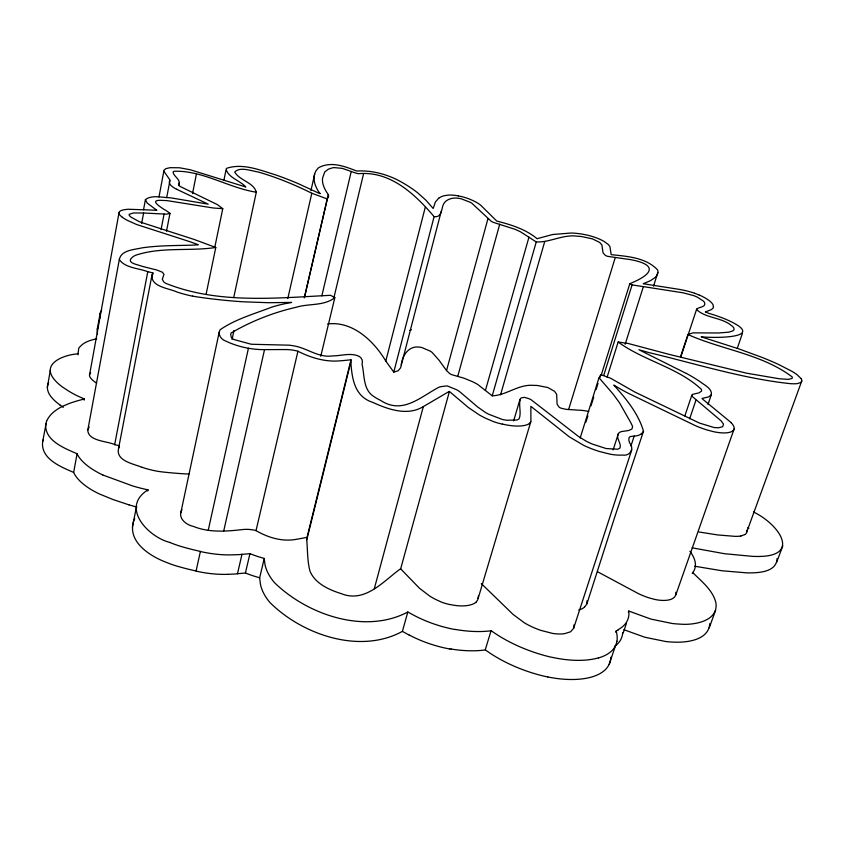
<?xml version="1.0" encoding="UTF-8"?>
<svg xmlns="http://www.w3.org/2000/svg" width="844" height="844" viewBox="0 0 844 844"><rect width="100%" height="100%" fill="white"/><g stroke="black" fill="none" stroke-linecap="round" stroke-linejoin="round"><path stroke-width="1.27" d="M529.357 423.361L530.401 422.369A22.398 8.503 16.3 0 0 530.897 421.536L530.865 406.333L569.246 436.802L583.774 445.4A48.846 18.188 17.7 0 0 599.462 451.508L610.296 454.209A31.165 11.721 17.7 0 0 622.619 455.064C630.014 456.319 634.667 448.755 629.708 442.994A63.247 23.168 18.8 0 1 628.854 440.03L629.023 437.92A12.744 4.705 18.2 0 1 630.341 436.58L634.192 436.021L630.922 446.043M147.763 491.018L148.006 489.837C119.985 507.286 148.027 536.826 169.644 542.407M709.878 623.505C708.58 640.343 686.932 642.674 673.712 642.136A63.659 28.844 20.1 0 1 665.652 641.503L644.721 637.209L623.906 629.708M84.157 400.119L84.358 399.012L76.941 395.667A89.812 36.092 10.5 0 1 68.375 390.899L62.762 387.206A68.775 27.789 10.2 0 1 53.699 378.745C41.588 363.152 64.323 354.986 76.276 354.026C79.958 354.195 76.941 348.108 80.338 346.388C84.516 341.767 90.835 340.079 96.712 338.782M133.647 521.107C127.201 541.489 149.346 555.753 165.498 562.03A65.758 32.083 11.2 0 0 176.006 565.839L181.481 567.4A114.668 54.47 11.5 0 0 190.923 569.805L196.082 571.008L200.397 551.417L195.207 550.204A115.227 53.499 11.6 0 1 185.712 547.798L180.215 546.205A66.085 31.513 11.3 0 1 169.655 542.397M59.734 404.803A68.469 28.327 10.1 0 1 50.672 396.247C47.728 392.523 46.082 387.016 48.614 382.648M607.121 377.131L618.156 342.01C643.845 360.852 677.89 367.372 701.332 389.306A15.572 5.159 18.1 0 1 701.448 391.141L699.043 392.85L692.418 394.401L692.038 396.29L721.177 420.903L723.519 424.205L722.675 426.695L718.582 427.781L714.151 427.549L699.423 423.055L634.846 392.049L610.571 378.217L600.759 374.652L599.293 378.049L613.145 394.116L619.443 402.704L630.774 422.622L632.567 426.389L632.219 428.362A23.094 8.408 17.6 0 1 631.249 429.385L628.632 430.514L621.374 431.579A22.851 8.44 18.1 0 0 618.895 432.983C614.78 437.656 621.933 443.058 619.96 447.921A12.829 4.832 17.8 0 1 617.407 449.219L606.15 448.544L592.499 444.123A37.009 13.778 17.7 0 1 585.768 440.958L578.14 436.2L530.813 399.528A14.865 5.507 16.4 0 0 528.618 398.579L524.546 397.366L521.55 397.819A13.272 4.906 16.5 0 0 520.516 398.463C518.174 404.74 521.676 412.579 519.134 418.751A16.11 6.119 16.2 0 1 516.633 420.027L507.054 420.249A25.056 9.474 16.1 0 1 502.465 419.51L488.834 414.298A40.354 15.139 16.3 0 1 485.057 412.21L477.525 406.871L459.632 391.627A28.612 10.867 15.2 0 0 456.572 389.717L447.109 385.877L440.378 386.721A41.672 15.825 15.8 0 0 438.152 387.628C419.784 397.587 402.071 414.71 380.433 400.299A29.624 11.426 14.6 0 1 373.586 396.353C362.867 389.443 364.661 375.052 362.034 364.123C363.405 360.377 361.221 356.706 357.307 355.588C349.163 352.876 340.596 355.978 332.283 355.915C318.473 357.93 307.3 348.213 294.303 345.966A31.756 12.027 13.1 0 0 289.397 345.185L251.312 344.257L233.777 339.488L231.277 337.357L230.686 334.541A31.407 11.7 12.6 0 1 231.203 332.947C250.995 321.269 273.678 312.375 296.36 307.227C308.841 303.344 324.138 306.193 334.825 297.647L330.531 295.305C275.809 298.048 217.583 304.241 165.646 283.278A13.166 4.579 11.5 0 1 163.652 281.822L162.28 279.248L163.979 274.395L162.407 272.232L156.868 270.038L143.206 266.588A49.395 16.437 11.4 0 1 138.479 265.132C135.008 264.14 126.611 262.083 132.023 257.589A49.1 16.743 11.6 0 1 135.409 255.331C161.278 246.585 189.119 251.48 215.79 247.492L206.221 293.68M478.432 595.885L477.841 599.525A21.374 10.381 16.8 0 1 477.293 600.569L476.206 601.825M192.474 296.075L195.312 296.592A62.593 21.374 11.8 0 0 198.477 297.099L203.71 297.837A204.079 64.366 11.8 0 0 243.04 301.783L268.234 302.711L291.665 302.426A219.44 83.007 15.3 0 0 272.021 307.047C254.54 313.789 235.423 319.116 220.115 329.761C217.678 333.412 220.2 338.054 223.586 340.037C236.014 346.293 250.246 349.701 264.183 349.627M181.977 509.66C177.145 517.847 186.028 524.884 193.318 526.392C209.523 532.933 226.899 531.361 243.821 529.431A33.211 16.205 12.4 0 1 248.463 529.378L250.109 529.515M166.511 231.182L169.982 213.247L165.688 210.304A11.763 3.619 11.8 0 1 164.432 209.65C158.535 205.799 148.597 199.237 163.177 200.461A36.777 11.373 11.9 0 1 167.281 200.64L213.416 208.014L222.774 208.679L214.819 247.113M653.583 286.127L657.972 271.873A33.433 9.252 16.6 0 0 657.423 269.711C645.639 257.409 627.155 256.376 611.161 254.635L610.001 246.944A28.949 7.881 16.1 0 0 607.796 244.095L603.956 241.363A20.372 5.528 16.2 0 0 586.221 234.885L582.223 234.126A36.872 10.096 16.3 0 0 571.04 233.028L552.767 234.484L537.227 238.662M713.549 306.741L713.349 307.48A37.199 10.603 17.3 0 1 712.79 308.355L711.777 309.263A84.126 23.948 16.8 0 1 711.091 309.737L705.352 311.963A15.329 4.378 17.7 0 0 710.395 313.831L712.378 314.432A42.97 12.692 17.8 0 1 726.367 319.517C768.779 338.064 717.189 338.328 701.164 336.819L738.964 348.931L762.195 357.455A118.983 38.254 18.5 0 1 773.832 362.329A106.544 34.013 18.5 0 1 778.769 364.566L791.704 371.202A35.933 11.035 18.7 0 1 796.894 374.536L801.04 378.545M47.348 387.459L50.334 370.083M45.798 423.435C43.92 440.452 64.207 448.111 77.068 453.755L73.66 472.44C60.736 466.795 40.575 458.851 42.633 441.781L46.536 421.24M78.038 354.818L78.228 353.763M97.493 334.108L97.176 329.656L100.193 313.124L101.649 310.064M89.527 375L118.983 212.899M119.299 445.759A33.929 15.245 9.7 0 0 114.963 444.746C107.789 441.001 87.913 441.412 87.808 430.029L119.31 259.551C121.167 250.035 134.09 249.74 141.697 247.925C158.957 245.319 176.47 245.678 193.877 245.098A37.02 11.827 11.7 0 0 195.449 245.003L198.256 244.749A136.496 47.169 11 0 0 187.938 241.067L136.538 224.483L127.138 220.242A37.463 11.732 11.5 0 1 122.306 217.277M143.533 209.723L145.432 199.606C151.92 194.595 161.879 197.601 169.633 197.728A55.082 17.123 11.9 0 1 171.606 197.981L208.204 204.164L179.181 190.459A91.268 26.175 12.7 0 1 177.641 189.7L176.554 189.14M141.665 223.354L143.617 213.005L166.5 214.154L169.95 213.49M158.978 197.042L164 170.256L165.804 168.652L170.098 167.682L179.498 167.777L190.311 169.771L245.804 186.999C240.266 180.595 228.165 177.778 226.118 169.127A21.744 6.119 12.8 0 1 226.92 168.22C243.061 162.934 260.479 170.319 275.935 174.982A152.12 45.66 12.3 0 1 298.037 183.549L317.703 192.654A11.489 3.249 13.6 0 0 319.771 193.519M114.657 444.672L147.784 271.715C138.806 268.149 125.123 268.139 119.31 259.551M166.679 197.633L170.045 180.141L163.894 171.248M142.056 467.344C133.531 463.789 115.544 460.951 118.571 448.396L151.983 275.017L152.943 272.971A35.49 12.438 11.1 0 0 148.111 271.789L147.784 271.715M161.067 229.6L164.063 214.07M152.194 276.843L152.943 272.971M178.527 185.606C181.893 179.783 173.716 176.913 173.083 172.134A11.077 3.186 12.1 0 1 174.297 171.258C202.549 170.319 228.471 187.822 256.302 192.221L233.746 297.468M192.527 193.614L196.357 174.339M132.381 527.141L136.243 507.888M597.478 571.704L638.729 593.796A37.157 16.321 19.8 0 0 649.236 597.932L654.923 599.451A24.381 10.782 19.9 0 0 659.006 600.147A25.71 11.362 19.9 0 0 668.553 599.989C672.257 599.546 677.004 596.602 675.812 592.266M223.839 180.553L225.96 170.288M145.421 199.627L147.162 203.045L155.433 209.238A17.154 5.275 11.8 0 0 156.857 210.251L128.415 209.259A31.713 10.012 11.4 0 0 126.579 209.407L124.311 209.713A22.82 7.174 11.4 0 0 121.842 210.314L121.04 210.631A18.579 5.834 11.3 0 0 119.025 213.437L119.109 213.722A21.67 6.805 11.4 0 0 120.27 215.494L122.317 217.277M180.774 512.994L219.197 332.198M643.497 431.295C638.581 413.866 625.953 398.495 613.82 385.086L620.952 389.316A93.779 30.88 18 0 0 627.978 393.125L695.266 425.598A39.204 13.409 18.6 0 0 707.082 429.976L713.032 431.558A25.468 8.778 18.7 0 0 717.263 432.371A26.86 9.252 18.7 0 0 727.043 432.782A28.168 9.695 18.6 0 0 733.183 430.535M232.047 339.467L233.988 330.489M208.246 530.254L248.452 348.171M223.734 530.929L264.531 349.627L285.23 349.553A34.826 13.293 13.2 0 1 290.03 349.775L291.75 349.986A14.844 5.602 13.1 0 1 297.943 351.241M310.908 190.691L314.685 174.096M287.793 298.565L311.805 193.244C294.545 184.646 276.61 177.272 258.053 171.954C251.132 170.91 239.749 166.363 234.706 172.102C239.696 180.595 253.801 182.431 256.302 192.221M227.68 574.353L234.474 574.036A34.657 17.197 11.7 0 0 237.491 573.741L241.975 554.339L249.94 553.664L252.324 554.582A73.776 34.963 12.9 0 0 258.169 556.639L264.246 558.475L264.942 564.288A90.561 44.637 14.5 0 0 274.406 582.582C307.132 614.59 364.766 634.762 407.821 612.016L414.573 615.656A73.069 35.511 16.6 0 0 455.201 629.571M304.283 297.879L328.274 194.5A180.901 49.817 15.3 0 1 322.566 178.052L324.792 171.891L328.147 169.338A64.028 17.513 14.2 0 1 333.823 167.587L342.263 168.357L356.39 173.263A6.425 1.72 13.9 0 0 358.605 173.695C390.413 170.826 415.016 194.194 434.101 216.623C441.064 217.763 441.465 210.768 442.762 206.042C444.514 199.627 452.067 197.296 458.028 198.224A9.432 2.543 14.9 0 1 461.077 198.751L470.087 202.212A23.991 6.52 14.8 0 1 471.996 203.351L491.493 221.508A8.229 2.268 15.3 0 0 493.677 222.468L514.914 229.262A40.396 11.436 15.3 0 1 520.853 232.016L536.246 241.954C550.351 242.555 563.359 233.988 577.823 236.246A30.373 8.324 16.3 0 1 581.759 236.584L592.404 238.873L599.556 242.355L601.867 244.887L603.038 252.831L605.275 255.321A4.98 1.371 16.4 0 0 607.49 256.312L627.345 259.203A159.252 46.895 17.6 0 1 630.204 259.562C661.116 265.322 649.521 275.756 629.814 283.668L601.181 375.316M304.557 297.151L327.335 198.984L328.632 196.272L328.274 194.5M237.48 573.73L245.425 573.002L249.94 553.664M350.998 359.797L307.047 537.333L298.966 538.873A99.655 45.618 12.1 0 1 297.046 539.189C282.814 542.08 268.329 537.786 256.038 530.623L297.932 351.252C311.119 357.93 325.858 362.319 340.765 360.768A104.202 37.21 12.9 0 0 342.738 360.62L350.998 359.797A36.862 13.768 14.4 0 0 350.809 362.013L306.741 540.023C307.712 550.467 307.258 561.26 310.075 571.451C315.529 583.879 329.339 589.893 341.525 593.743C364.914 603.07 383.039 581.653 399.666 569.415A21.67 10.508 15.9 0 1 400.657 568.835L449.409 391.468L468.409 407.536L479.255 414.9A52.95 19.855 16.3 0 0 485.996 418.413L493.001 421.409A26.491 10.075 16.2 0 0 497.57 422.939L502.37 424.184M100.193 313.124L100.362 317.787M321.838 295.875L351.231 171.511M407.821 612.016L402.398 631.386C359.744 654.722 301.878 634.582 269.658 602.236A90.097 45.428 14.5 0 1 260.342 583.71L259.657 577.813L264.246 558.475M584.576 607.079L586.865 603.966L587.002 600.78M333.844 297.932L363.542 173.875M320.783 356.231L334.825 297.647M692.133 547.83L724.49 553.706L752.7 556.375A88.493 34.572 19.7 0 0 755.475 556.439C802.359 557.715 779.582 524.462 753.492 511.991M694.675 566.229L721.958 570.766L746.634 572.854A88.124 35.248 19.8 0 0 749.398 572.897C759.674 572.854 776.607 571.789 777.092 558.517M441.254 211.222L400.562 367.857L398.157 370.769L393.779 372.109L385.803 361.074L425.26 207.276M393.779 372.109L434.101 216.623M87.808 430.029L89.169 426.98M97.282 329.128L98.389 326.554M374.293 588.764L423.329 406.597L448.417 391.89A22.714 8.609 15.7 0 1 449.409 391.468M588.795 411.45L583.299 410.5A152.753 59.502 18.6 0 0 580.514 410.279L566.155 409.351L561.186 408.222A4.79 1.751 16.9 0 1 559.087 407.146L557.103 404.202L556.65 394.327L554.592 391.342L547.84 387.533L537.533 385.497A29.234 10.634 16.7 0 0 533.682 385.392C518.585 383.936 506.643 395.34 492.221 395.825L477.883 384.569A38.845 14.58 15.4 0 0 472.271 381.583L463.957 378.186L451.92 374.725A7.923 2.901 15.4 0 1 449.831 373.692L446.539 370.579L487.916 218.807M457.722 376.435L499.722 224.209M618.156 629.656A72.721 33.939 18.6 0 0 628.748 611.035L650.998 619.116L672.024 623.452A63.954 28.327 20 0 0 680.106 624.127C693.821 625.362 719.014 621.321 715.839 602.479C712.589 589.756 701.427 581.41 692.681 572.485L692.302 573.561M42.633 441.781L43.382 439.545M485.416 390.477L528.935 237.238M492.221 395.825L536.246 241.954M500.555 394.792L544.696 241.669M513.669 420.85L519.957 399.444M478.158 598.417L530.76 421.821M568.613 409.551L615.16 257.863M580.155 438.057L599.124 377.31M585.936 422.127L587.878 415.881M591 405.88L593.733 397.134M596.075 389.643L598.027 383.398M599.979 377.141L600.759 374.652M603.734 375.411L632.072 284.934L629.814 283.668M625.161 344.257L643.381 286.612L683.345 292.857L693.81 295.664A13.81 3.925 17.4 0 1 697.344 297.162L703.157 300.897A17.576 5.001 17.4 0 1 704.592 302.595C706.238 307.743 698.326 306.615 696.522 309.453C705.447 318.241 721.082 317.207 731.031 325.235A14.707 4.294 17.9 0 1 733.879 328.052L734.069 329.603L732.909 330.88L728.72 332.188L718.613 332.979L693.008 332.863L687.902 334.519L680.496 356.885M401.227 364.756C402.314 355.799 408.528 345.797 418.74 347.074A9.094 3.26 14.9 0 1 421.694 347.496L430.303 351.136A23.104 8.335 14.8 0 1 432.086 352.412L439.017 360.188L446.539 370.579M613.145 449.863L618.388 433.563M586.991 603.555L614.654 517.34L643.55 431.115M481.302 583.573L513.025 614.369L524.441 622.883A46.388 22.113 18.6 0 0 540.666 630.331L552.704 633.443A29.74 14.306 18.6 0 0 564.647 633.654L570.586 631.797L573.646 628.263L631.787 449.715M573.646 628.263L574.015 624.824M681.013 356.337L696.69 309.031M684.843 415.902L691.88 395.055M615.751 632.219L616.141 631.059L618.452 629.846M689.632 418.846L695.941 400.225M609.157 664.365L615.519 645.649M628.337 612.164L628.717 611.024M623.157 632.989L626.47 623.294M708.01 404.455L711.408 394.528C711.988 388.198 704.307 385.096 700.087 381.71A90.477 30.785 17.6 0 0 686.383 373.417M737.255 348.393L742.372 333.507M119.437 446.328L118.571 448.396M675.833 594.851L734.132 428.91M709.245 627.799L715.638 610.212M746.634 532.332L801.768 380.982M776.765 561.967L782.821 545.846M643.444 431.463L641.313 433.932M133.974 520.284L134.745 518.67M179.033 183.021L179.128 185.321A15.403 4.526 12.1 0 0 180.183 186.482L217.435 204.649L222.774 208.679M711.408 394.528L708.781 396.859L702.788 398.273A6.098 2.047 18.4 0 0 701.997 398.421A9.147 3.049 18.5 0 0 702.472 398.927L702.546 399.012A20.393 6.763 18.6 0 0 704.128 400.362L731.379 422.791M151.983 275.017C150.591 286.939 168.905 288.184 177.092 292.066A52.381 17.998 11.8 0 0 192.453 296.149M438.669 198.182L435.314 202.127L433.204 208.489L425.83 200.102L417.516 192.696A134.133 37.653 13.3 0 0 402.704 182.779L401.069 181.85A57.297 15.646 13.9 0 0 395.91 179.15C384.031 173.569 370.832 170.372 357.666 170.973A12.744 3.387 13.8 0 1 356.59 170.984A7.944 2.11 13.9 0 1 356.031 170.773C346.399 167.038 335.743 162.881 325.278 165.202A70.833 19.38 14.2 0 0 318.156 168.083L315.951 170.921A197.359 54.364 15.4 0 0 319.676 193.265M745.03 534.516L740.884 535.982M422.57 407.019L423.329 406.597M421.821 407.441C406.333 415.87 387.586 409.161 372.826 402.409C354.374 396.564 352.001 378.418 350.83 362.023M62.277 406.428L69.029 403.569A147.31 65.843 11 0 1 84.368 399.022M409.846 330.299L411.418 329.856M327.609 323.959C352.686 320.794 373.903 341.06 385.803 361.074M143.617 213.005L133.384 212.983L129.164 214.323L129.311 215.536L130.978 217.119L138.87 221.434A10.961 3.46 11.4 0 0 141.697 222.542L194.352 239.517L215.79 247.492M618.156 342.01L628.316 343.508L669.936 354.586L746.866 373.238L779.35 378.777L788.391 379.378L791.978 378.428A10.835 3.313 18.8 0 0 792.105 376.867C761.932 354.058 721.915 349.775 687.902 334.519M632.072 284.934L643.381 286.612M451.055 649.047L449.472 648.783M455.18 629.402L456.762 629.677A78.07 37.832 16.5 0 0 491.06 630.784L485.205 649.954A77.669 38.508 16.6 0 1 451.044 649.015M699.064 532.005L717.706 534.938L734.818 536.341A34.193 13.42 19.9 0 0 740.948 536.024M547.809 676.983L543.726 676.097A88.019 43.012 18.7 0 1 485.353 649.901M449.894 604.61L445.305 603.428A25.278 12.301 16.6 0 1 440.969 601.899L435.282 599.251A49.691 23.854 16.7 0 1 429.575 595.969L419.479 588.257L400.657 568.845M259.657 577.813L253.611 575.977A73.407 35.585 12.8 0 1 247.798 573.931L245.425 573.002M128.9 504.839L112.906 499.5L99.202 493.877A66.201 30.184 10.1 0 1 73.607 472.44M694.517 293.237L695.382 293.543A22.06 6.267 17.4 0 1 698.821 294.894M327.335 198.984L311.805 193.244M319.76 193.529L320.076 193.645A4.937 1.403 13.5 0 0 319.971 193.308M102.789 474.982L132.656 485.944A89.285 39.468 10.7 0 0 147.995 489.858M409.097 635.047L402.398 631.386M686.277 373.438L638.876 349.722L646.272 351.842A93.146 28.379 17.2 0 0 649.437 352.708C696.078 363.796 742.214 378.471 790.026 383.63A35.079 10.677 18.7 0 0 797.105 383.64L800.291 382.701A20.984 6.404 18.8 0 0 801.061 378.545M747.773 527.7L748.86 528.365M63.3 407.314L59.671 404.814M537.111 238.673L537.037 238.62A4.273 1.192 15.8 0 1 536.605 238.293C525.78 229.505 512.034 225.031 498.709 221.55A5.94 1.635 15.3 0 1 496.916 221.075A3.65 1.002 15.3 0 1 496.515 220.78A13.726 3.756 15.4 0 1 495.671 219.978L480.563 205.092A30.933 8.398 14.9 0 0 473.326 200.745L469.222 198.973A17.239 4.653 14.9 0 0 458.345 195.903M227.669 574.331A64.429 31.492 11.4 0 1 196.051 571.093M200.366 551.501A64.756 30.943 11.5 0 0 232.121 554.867L238.957 554.614A34.836 16.901 11.8 0 0 241.975 554.339M449.493 648.952A72.7 36.144 16.7 0 1 409.192 634.983M491.197 630.711A88.462 42.253 18.6 0 0 549.95 656.906L554.044 657.729A74.019 35.638 18.7 0 0 598.343 657.909M547.809 676.962A73.639 36.271 18.8 0 0 591.95 676.93A68.775 33.929 18.9 0 0 610.55 659.881A80.961 39.984 18.6 0 0 610.877 657.212M616.152 631.059A81.372 39.288 18.5 0 1 616.943 641.261M616.88 641.24A69.134 33.338 18.8 0 1 598.396 657.961M622.714 632.715A72.362 34.551 18.7 0 1 614.453 646.504M689.896 551.237A66.412 28.285 19.1 0 1 692.808 572.538M102.799 474.972A66.518 29.635 10.3 0 1 77.015 453.755M46.62 421.251A96.733 42.348 10.4 0 1 62.319 406.449M136.918 507.044A88.863 40.196 10.5 0 1 128.921 504.828M529.642 423.488A31.091 11.795 16.2 0 1 502.37 424.047M641.197 433.89A25.995 9.484 17.7 0 1 634.319 436.116M731.199 422.77A28.042 9.653 18.6 0 1 733.341 430.598M698.938 294.862A26.808 7.628 17.4 0 1 713.254 306.657M694.528 293.227A26.575 7.564 17.4 0 0 683.007 290.083A48.034 13.82 17.5 0 0 678.745 289.292L643.191 283.732L650.439 280.693L655.303 277.37A100.679 28.01 16 0 0 657.909 272.591M458.334 195.892A18.621 5.022 14.9 0 0 451.804 195.091L449.736 195.048A24.244 6.562 15 0 0 448.322 195.101L444.018 195.755A64.999 17.766 15.3 0 0 438.796 198.224M176.322 189.161A27.419 8.05 12.2 0 1 169.792 180.806M250.13 529.557A14.169 6.836 12.3 0 1 256.048 530.602M306.72 540.012A35.195 16.827 14.2 0 1 307.058 537.333M476.48 601.951A29.667 14.39 16.6 0 1 449.905 604.441M584.47 607.036A24.835 11.605 18.7 0 1 578.71 609.948M746.529 530.348A20.172 7.934 20.1 0 1 745.03 534.516M96.575 383.07A35.986 14.517 10.3 0 1 92.545 380.127L90.646 378.091A20.815 8.419 10.1 0 1 89.601 376.013L89.548 375.675A17.798 7.195 10.1 0 1 90.635 372.848M188.856 474.075A195.956 79.579 10.6 0 1 167.587 472.492L162.544 471.965A59.935 26.28 10.7 0 1 159.505 471.564L156.773 471.131A50.155 22.113 10.7 0 1 142.098 467.312"/></g></svg>
